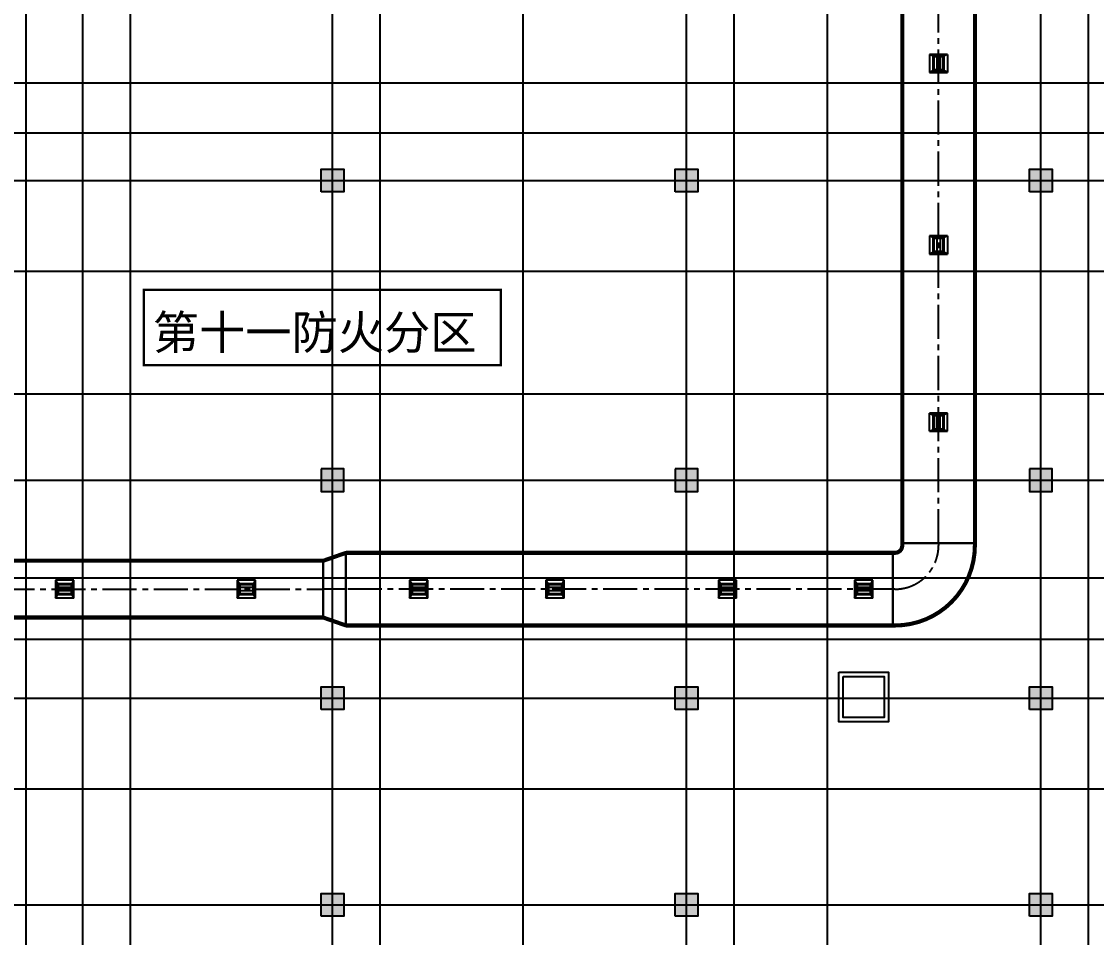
# Model space of a CAD drawing. Extents: x 369444 to 684549, y -549309 to 575337.
# Drawn here: x 538074 to 561753, y 293086 to 313257 of the extents above; entities that cross this region are included whole.
import ezdxf

# ---------------------------------------------------------------- set-up
doc = ezdxf.new("R2010")
doc.units = 0
doc.header["$LTSCALE"] = 1000
doc.header["$MEASUREMENT"] = 0
doc.linetypes.add('CENTER2', pattern=[1.125, 0.75, -0.125, 0.125, -0.125])
for name, color, linetype in [('COLUMN', 9, 'Continuous'), ('DOTE', 1, 'Continuous'), ('DUCT-排烟中心线', 5, 'CENTER2'), ('DUCT-排烟法兰', 4, 'Continuous'), ('DUCT-排烟管', 2, 'Continuous'), ('DUCT-排烟管端线', 4, 'Continuous'), ('车库集水坑', 60, 'Continuous'), ('防火分区线', 7, 'Continuous'), ('风管标注', 3, 'Continuous')]:
    doc.layers.add(name, color=color, linetype=linetype)
doc.styles.add('-黑体', font='simhei.ttf')

# ---------------------------------------------------------------- blocks, each defined once
blk = doc.blocks.new('column500')
h = blk.add_hatch(color=0)
h.dxf.hatch_style = 1
h.paths.add_polyline_path([(-216381, -381440), (-215881, -381440), (-215881, -380940), (-216381, -380940)])
at = {"color": 0}
blk.add_lwpolyline([(-216381, -381440), (-215881, -381440), (-215881, -380940), (-216381, -380940)], close=True, dxfattribs=at)
blk = doc.blocks.new('56154dghgh')
at = {"layer": '车库集水坑', "lineweight": -2}
for points in [[(525097111, 3952329891), (525098211, 3952329891), (525098211, 3952328791), (525097111, 3952328791)], [(525097211, 3952329791), (525098111, 3952329791), (525098111, 3952328891), (525097211, 3952328891)]]:
    blk.add_lwpolyline(points, close=True, dxfattribs=at)
blk = doc.blocks.new('N-风管')
at = {"color": 0}
for p, q in [((38489394119.557022, 3905406967.737236, 2600), (38489394030.668137, 3905407007.737236, 2600)), ((38489394030.668137, 3905407007.737236, 2600), (38489394030.668137, 3905406607.737236, 2600)), ((38489394430.668137, 3905407007.737236, 2600), (38489394030.668137, 3905407007.737236, 2600)), ((38489394193.631104, 3905406967.737236, 2600), (38489394193.631104, 3905406655.737236, 2600)), ((38489394267.705177, 3905406967.737236, 2600), (38489394267.705177, 3905406655.737236, 2600)), ((38489394430.668137, 3905407007.737236, 2600), (38489394341.779251, 3905406967.737236, 2600)), ((38489394030.668137, 3905406607.737236, 2600), (38489394119.557022, 3905406655.737236, 2600)), ((38489394430.668137, 3905406607.737236, 2600), (38489394341.779251, 3905406655.737236, 2600)), ((38489394030.668137, 3905406607.737236, 2600), (38489394430.668137, 3905406607.737236, 2600)), ((38489394119.557022, 3905402967.737236, 2600), (38489394030.668137, 3905403007.737236, 2600)), ((38489394030.668137, 3905403007.737236, 2600), (38489394030.668137, 3905402607.737236, 2600)), ((38489394430.668137, 3905403007.737236, 2600), (38489394030.668137, 3905403007.737236, 2600)), ((38489394193.631104, 3905402967.737236, 2600), (38489394193.631104, 3905402655.737236, 2600)), ((38489394267.705177, 3905402967.737236, 2600), (38489394267.705177, 3905402655.737236, 2600)), ((38489394430.668137, 3905403007.737236, 2600), (38489394341.779251, 3905402967.737236, 2600)), ((38489394030.668137, 3905402607.737236, 2600), (38489394119.557022, 3905402655.737236, 2600)), ((38489394430.668137, 3905402607.737236, 2600), (38489394341.779251, 3905402655.737236, 2600)), ((38489394030.668137, 3905402607.737236, 2600), (38489394430.668137, 3905402607.737236, 2600)), ((38489394430.668137, 3905399106.856255, 2600), (38489394030.668137, 3905399106.856255, 2600)), ((38489394030.668137, 3905399106.856255, 2600), (38489394119.557022, 3905399058.856255, 2600)), ((38489394430.668137, 3905399106.856255, 2600), (38489394341.779251, 3905399058.856255, 2600)), ((38489394430.668137, 3905398706.856255, 2600), (38489394430.668137, 3905399106.856255, 2600)), ((38489394193.631104, 3905398746.856255, 2600), (38489394193.631104, 3905399058.856255, 2600)), ((38489394267.705177, 3905398746.856255, 2600), (38489394267.705177, 3905399058.856255, 2600)), ((38489394030.668137, 3905398706.856255, 2600), (38489394119.557022, 3905398746.856255, 2600)), ((38489394030.668137, 3905398706.856255, 2600), (38489394430.668137, 3905398706.856255, 2600)), ((38489394341.779251, 3905398746.856255, 2600), (38489394430.668137, 3905398706.856255, 2600)), ((38489374781.545509, 3905395430.368574, 2600), (38489374829.545509, 3905395341.479685, 2600)), ((38489375181.545509, 3905395430.368574, 2600), (38489374781.545509, 3905395430.368574, 2600)), ((38489374781.545509, 3905395430.368574, 2600), (38489374781.545509, 3905395030.368574, 2600)), ((38489375141.545509, 3905395341.479685, 2600), (38489375181.545509, 3905395430.368574, 2600)), ((38489375181.545509, 3905395030.368574, 2600), (38489375181.545509, 3905395430.368574, 2600)), ((38489378781.545509, 3905395430.368574, 2600), (38489378829.545509, 3905395341.479685, 2600)), ((38489379181.545509, 3905395430.368574, 2600), (38489378781.545509, 3905395430.368574, 2600)), ((38489378781.545509, 3905395430.368574, 2600), (38489378781.545509, 3905395030.368574, 2600)), ((38489379141.545509, 3905395341.479685, 2600), (38489379181.545509, 3905395430.368574, 2600)), ((38489379181.545509, 3905395030.368574, 2600), (38489379181.545509, 3905395430.368574, 2600)), ((38489382580.545509, 3905395430.368574, 2600), (38489382628.545509, 3905395341.479685, 2600)), ((38489382980.545509, 3905395430.368574, 2600), (38489382580.545509, 3905395430.368574, 2600)), ((38489382580.545509, 3905395430.368574, 2600), (38489382580.545509, 3905395030.368574, 2600)), ((38489382940.545509, 3905395341.479685, 2600), (38489382980.545509, 3905395430.368574, 2600)), ((38489382980.545509, 3905395030.368574, 2600), (38489382980.545509, 3905395430.368574, 2600)), ((38489385580.545509, 3905395430.368574, 2600), (38489385628.545509, 3905395341.479685, 2600)), ((38489385980.545509, 3905395430.368574, 2600), (38489385580.545509, 3905395430.368574, 2600)), ((38489385580.545509, 3905395430.368574, 2600), (38489385580.545509, 3905395030.368574, 2600)), ((38489385940.545509, 3905395341.479685, 2600), (38489385980.545509, 3905395430.368574, 2600)), ((38489385980.545509, 3905395030.368574, 2600), (38489385980.545509, 3905395430.368574, 2600)), ((38489389380.545509, 3905395430.368574, 2600), (38489389428.545509, 3905395341.479685, 2600)), ((38489389780.545509, 3905395430.368574, 2600), (38489389380.545509, 3905395430.368574, 2600)), ((38489389380.545509, 3905395430.368574, 2600), (38489389380.545509, 3905395030.368574, 2600)), ((38489389740.545509, 3905395341.479685, 2600), (38489389780.545509, 3905395430.368574, 2600)), ((38489389780.545509, 3905395030.368574, 2600), (38489389780.545509, 3905395430.368574, 2600)), ((38489392380.545509, 3905395430.368574, 2600), (38489392428.545509, 3905395341.479685, 2600)), ((38489392780.545509, 3905395430.368574, 2600), (38489392380.545509, 3905395430.368574, 2600)), ((38489392380.545509, 3905395430.368574, 2600), (38489392380.545509, 3905395030.368574, 2600)), ((38489392740.545509, 3905395341.479685, 2600), (38489392780.545509, 3905395430.368574, 2600)), ((38489392780.545509, 3905395030.368574, 2600), (38489392780.545509, 3905395430.368574, 2600)), ((38489374781.545509, 3905395030.368574, 2600), (38489374829.545509, 3905395119.257463, 2600)), ((38489375141.545509, 3905395267.405611, 2600), (38489374829.545509, 3905395267.405611, 2600)), ((38489375141.545509, 3905395193.331537, 2600), (38489374829.545509, 3905395193.331537, 2600)), ((38489375181.545509, 3905395030.368574, 2600), (38489375141.545509, 3905395119.257463, 2600)), ((38489378781.545509, 3905395030.368574, 2600), (38489378829.545509, 3905395119.257463, 2600)), ((38489379141.545509, 3905395267.405611, 2600), (38489378829.545509, 3905395267.405611, 2600)), ((38489379141.545509, 3905395193.331537, 2600), (38489378829.545509, 3905395193.331537, 2600)), ((38489379181.545509, 3905395030.368574, 2600), (38489379141.545509, 3905395119.257463, 2600)), ((38489382580.545509, 3905395030.368574, 2600), (38489382628.545509, 3905395119.257463, 2600)), ((38489382940.545509, 3905395267.405611, 2600), (38489382628.545509, 3905395267.405611, 2600)), ((38489382940.545509, 3905395193.331537, 2600), (38489382628.545509, 3905395193.331537, 2600)), ((38489382980.545509, 3905395030.368574, 2600), (38489382940.545509, 3905395119.257463, 2600)), ((38489385580.545509, 3905395030.368574, 2600), (38489385628.545509, 3905395119.257463, 2600)), ((38489385940.545509, 3905395267.405611, 2600), (38489385628.545509, 3905395267.405611, 2600)), ((38489385940.545509, 3905395193.331537, 2600), (38489385628.545509, 3905395193.331537, 2600)), ((38489385980.545509, 3905395030.368574, 2600), (38489385940.545509, 3905395119.257463, 2600)), ((38489389380.545509, 3905395030.368574, 2600), (38489389428.545509, 3905395119.257463, 2600)), ((38489389740.545509, 3905395267.405611, 2600), (38489389428.545509, 3905395267.405611, 2600)), ((38489389740.545509, 3905395193.331537, 2600), (38489389428.545509, 3905395193.331537, 2600)), ((38489389780.545509, 3905395030.368574, 2600), (38489389740.545509, 3905395119.257463, 2600)), ((38489392380.545509, 3905395030.368574, 2600), (38489392428.545509, 3905395119.257463, 2600)), ((38489392740.545509, 3905395267.405611, 2600), (38489392428.545509, 3905395267.405611, 2600)), ((38489392740.545509, 3905395193.331537, 2600), (38489392428.545509, 3905395193.331537, 2600)), ((38489392780.545509, 3905395030.368574, 2600), (38489392740.545509, 3905395119.257463, 2600))]:
    blk.add_line(p, q, dxfattribs=at)
at = {"color": 0, "lineweight": 40}
for p, q in [((38489394341.779251, 3905406967.737236, 2600), (38489394119.557022, 3905406967.737236, 2600)), ((38489394119.557022, 3905406655.737236, 2600), (38489394119.557022, 3905406967.737236, 2600)), ((38489394341.779251, 3905406655.737236, 2600), (38489394341.779251, 3905406967.737236, 2600)), ((38489394119.557022, 3905406655.737236, 2600), (38489394341.779251, 3905406655.737236, 2600)), ((38489394341.779251, 3905402967.737236, 2600), (38489394119.557022, 3905402967.737236, 2600)), ((38489394119.557022, 3905402655.737236, 2600), (38489394119.557022, 3905402967.737236, 2600)), ((38489394341.779251, 3905402655.737236, 2600), (38489394341.779251, 3905402967.737236, 2600)), ((38489394119.557022, 3905402655.737236, 2600), (38489394341.779251, 3905402655.737236, 2600)), ((38489394341.779251, 3905399058.856255, 2600), (38489394119.557022, 3905399058.856255, 2600)), ((38489394119.557022, 3905399058.856255, 2600), (38489394119.557022, 3905398746.856255, 2600)), ((38489394341.779251, 3905399058.856255, 2600), (38489394341.779251, 3905398746.856255, 2600)), ((38489394119.557022, 3905398746.856255, 2600), (38489394341.779251, 3905398746.856255, 2600)), ((38489374829.545509, 3905395341.479685, 2600), (38489374829.545509, 3905395119.257463, 2600)), ((38489374829.545509, 3905395341.479685, 2600), (38489375141.545509, 3905395341.479685, 2600)), ((38489375141.545509, 3905395119.257463, 2600), (38489375141.545509, 3905395341.479685, 2600)), ((38489378829.545509, 3905395341.479685, 2600), (38489378829.545509, 3905395119.257463, 2600)), ((38489378829.545509, 3905395341.479685, 2600), (38489379141.545509, 3905395341.479685, 2600)), ((38489379141.545509, 3905395119.257463, 2600), (38489379141.545509, 3905395341.479685, 2600)), ((38489382628.545509, 3905395341.479685, 2600), (38489382628.545509, 3905395119.257463, 2600)), ((38489382628.545509, 3905395341.479685, 2600), (38489382940.545509, 3905395341.479685, 2600)), ((38489382940.545509, 3905395119.257463, 2600), (38489382940.545509, 3905395341.479685, 2600)), ((38489385628.545509, 3905395341.479685, 2600), (38489385628.545509, 3905395119.257463, 2600)), ((38489385628.545509, 3905395341.479685, 2600), (38489385940.545509, 3905395341.479685, 2600)), ((38489385940.545509, 3905395119.257463, 2600), (38489385940.545509, 3905395341.479685, 2600)), ((38489389428.545509, 3905395341.479685, 2600), (38489389428.545509, 3905395119.257463, 2600)), ((38489389428.545509, 3905395341.479685, 2600), (38489389740.545509, 3905395341.479685, 2600)), ((38489389740.545509, 3905395119.257463, 2600), (38489389740.545509, 3905395341.479685, 2600)), ((38489392428.545509, 3905395341.479685, 2600), (38489392428.545509, 3905395119.257463, 2600)), ((38489392428.545509, 3905395341.479685, 2600), (38489392740.545509, 3905395341.479685, 2600)), ((38489392740.545509, 3905395119.257463, 2600), (38489392740.545509, 3905395341.479685, 2600)), ((38489374829.545509, 3905395119.257463, 2600), (38489375141.545509, 3905395119.257463, 2600)), ((38489378829.545509, 3905395119.257463, 2600), (38489379141.545509, 3905395119.257463, 2600)), ((38489382628.545509, 3905395119.257463, 2600), (38489382940.545509, 3905395119.257463, 2600)), ((38489385628.545509, 3905395119.257463, 2600), (38489385940.545509, 3905395119.257463, 2600)), ((38489389428.545509, 3905395119.257463, 2600), (38489389740.545509, 3905395119.257463, 2600)), ((38489392428.545509, 3905395119.257463, 2600), (38489392740.545509, 3905395119.257463, 2600))]:
    blk.add_line(p, q, dxfattribs=at)
at = {"color": 0, "linetype": 'Continuous'}
for p, q in [((38489394430.668137, 3905407007.737236, 2600), (38489394430.668137, 3905406607.737236, 2600)), ((38489394430.668137, 3905403007.737236, 2600), (38489394430.668137, 3905402607.737236, 2600)), ((38489394030.668137, 3905398706.856255, 2600), (38489394030.668137, 3905399106.856255, 2600)), ((38489375181.545509, 3905395030.368574, 2600), (38489374781.545509, 3905395030.368574, 2600)), ((38489379181.545509, 3905395030.368574, 2600), (38489378781.545509, 3905395030.368574, 2600)), ((38489382980.545509, 3905395030.368574, 2600), (38489382580.545509, 3905395030.368574, 2600)), ((38489385980.545509, 3905395030.368574, 2600), (38489385580.545509, 3905395030.368574, 2600)), ((38489389780.545509, 3905395030.368574, 2600), (38489389380.545509, 3905395030.368574, 2600)), ((38489392780.545509, 3905395030.368574, 2600), (38489392380.545509, 3905395030.368574, 2600))]:
    blk.add_line(p, q, dxfattribs=at)
at = {"layer": 'DUCT-排烟中心线', "color": 0}
for p, q in [((38489394230.668137, 3905396240.468874), (38489394230.668137, 3905410018.434867)), ((38489394230.668137, 3905396240.368874), (38489394230.668137, 3905396190.368874)), ((38489369067.369003, 3905395230.368574), (38489380677.367104, 3905395230.368561)), ((38489381177.567101, 3905395230.368574), (38489380677.567101, 3905395230.368561)), ((38489393220.468163, 3905395230.368873), (38489381177.767113, 3905395230.368574)), ((38489393270.668159, 3905395230.368874), (38489393220.668159, 3905395230.368873))]:
    blk.add_line(p, q, dxfattribs=at)
blk.add_arc((38489393270.668137, 3905396190.368876), 960, 270.0000013607, 359.9999998292, dxfattribs=at)
at = {"layer": 'DUCT-排烟法兰', "color": 0}
for p, q in [((38489395070.668137, 3905396240.468874), (38489393390.668137, 3905396240.468874)), ((38489381177.667107, 3905396070.368574), (38489381177.667107, 3905394390.368574)), ((38489393220.568161, 3905396070.368873), (38489393220.568161, 3905394390.368873)), ((38489380677.467102, 3905394575.368561), (38489380677.467102, 3905395885.368561))]:
    blk.add_line(p, q, dxfattribs=at)
at = {"layer": 'DUCT-排烟管', "color": 0, "const_width": 90}
for points in [[(38489393430.668137, 3905410018.434867), (38489393430.668137, 3905396240.468874)], [(38489395030.668137, 3905396240.468874), (38489395030.668137, 3905410018.434867)], [(38489393430.668137, 3905396190.368874), (38489393430.668137, 3905396240.368874)], [(38489395030.668137, 3905396240.368874), (38489395030.668137, 3905396190.368874)], [(38489381177.567078, 3905396030.368574), (38489380677.567093, 3905395855.368561)], [(38489393220.46814, 3905396030.368873), (38489381177.767082, 3905396030.368574)], [(38489393220.668137, 3905396030.368873), (38489393270.668137, 3905396030.368874)], [(38489380677.367104, 3905395855.368561), (38489369067.369003, 3905395855.368574)], [(38489369067.369003, 3905394605.368574), (38489380677.367104, 3905394605.368561)], [(38489381177.567123, 3905394430.368574), (38489380677.567123, 3905394605.368561)], [(38489381177.767128, 3905394430.368574), (38489393220.468193, 3905394430.368873)], [(38489393270.668182, 3905394430.368874), (38489393220.668182, 3905394430.368873)]]:
    blk.add_lwpolyline(points, dxfattribs=at)
at = {"layer": 'DUCT-排烟管', "color": 0, "extrusion": (0, 0, -1), "const_width": 90}
for points in [[(-38489393430.668137, 3905396190.368874, 0.414213558), (-38489393270.668137, 3905396030.368876)], [(-38489395030.668137, 3905396190.368874, 0.4142135546), (-38489393270.668182, 3905394430.368875)]]:
    blk.add_lwpolyline(points, format="xyb", dxfattribs=at)
at = {"layer": 'DUCT-排烟管端线', "color": 0}
for p, q in [((38489393430.668137, 3905396240.468874), (38489395030.668137, 3905396240.468874)), ((38489395030.668137, 3905396240.368874), (38489393430.668137, 3905396240.368874)), ((38489381177.567123, 3905394430.368574), (38489381177.567078, 3905396030.368574)), ((38489381177.767082, 3905396030.368574), (38489381177.767128, 3905394430.368574)), ((38489393220.468193, 3905394430.368873), (38489393220.46814, 3905396030.368873)), ((38489393220.668182, 3905394430.368873), (38489393220.668137, 3905396030.368873)), ((38489380677.367104, 3905394605.368561), (38489380677.367104, 3905395855.368561)), ((38489380677.567093, 3905395855.368561), (38489380677.567123, 3905394605.368561))]:
    blk.add_line(p, q, dxfattribs=at)

msp = doc.modelspace()

# ---------------------------------------------------------------- linework, layer by layer
at = {"layer": 'DOTE', "color": 8}
for p, q in [((538174.5, 261807), (538174.5, 476704.8)), ((539424.5, 59364.2), (539424.5, 476704.8)), ((540474.5, 59364.2), (540474.5, 476704.8)), ((544924.5, 59364.2), (544924.5, 476704.8)), ((545974.5, 261807), (545974.5, 476704.8)), ((549124.5, 261807), (549124.5, 476704.8)), ((552724.5, 59364.2), (552724.5, 476704.8)), ((553774.5, 261807), (553774.5, 476704.8)), ((555824.5, 261807), (555824.5, 476704.8)), ((560524.5, 59364.2), (560524.5, 476704.8)), ((561574.5, 59364.2), (561574.5, 476704.8))]:
    msp.add_line(p, q, dxfattribs=at)
at = {"layer": 'DOTE', "color": 8, "lineweight": -2}
for p, q in [((377844.4, 311907), (624570.9, 311907)), ((377844.4, 310807), (624570.9, 310807)), ((377844.4, 309757), (624570.9, 309757)), ((377844.4, 307757), (624570.9, 307757)), ((377844.4, 305057), (624570.9, 305057)), ((377844.4, 303157), (624570.9, 303157)), ((377844.4, 301006.9), (624570.9, 301006.9)), ((377844.4, 299657), (624570.9, 299657)), ((377844.4, 298357), (624570.9, 298357)), ((377844.4, 296357), (624570.9, 296357)), ((377844.4, 293807), (624570.9, 293807))]:
    msp.add_line(p, q, dxfattribs=at)
at = {"layer": '防火分区线', "color": 3, "const_width": 50}
msp.add_lwpolyline([(548633, 307346.9), (540770.8, 307346.9), (540770.8, 305692), (548633, 305692)], close=True, dxfattribs=at)

# ---------------------------------------------------------------- block references
at = {"layer": 'COLUMN', "color": 8, "xscale": -1, "rotation": 270}
for p in [(926114.4, 525887.9), (933914.4, 525887.9), (941714.4, 525887.9), (926114.4, 514487.9), (933914.4, 514487.9), (941714.4, 514487.9), (926114.4, 509937.9), (933914.4, 509937.9), (941714.4, 509937.9)]:
    msp.add_blockref('column500', p, dxfattribs=at)
at = {"layer": 'COLUMN', "color": 8, "rotation": 270}
for p in [(926114.4, 87026.1), (933914.4, 87026.1), (941714.4, 87026.1)]:
    msp.add_blockref('column500', p, dxfattribs=at)
at = {"layer": '车库集水坑', "lineweight": -2}
msp.add_blockref('56154dghgh', (-524541036.3, -3952030959.1, 96.8), dxfattribs=at)
at = {"layer": '风管标注', "color": 8}
msp.add_blockref('N-风管', (-38488835956.2, -3905094473.4), dxfattribs=at)

# ---------------------------------------------------------------- texts
at = {"layer": '防火分区线', "style": '-黑体'}
msp.add_text('第十一防火分区', height=746.84, dxfattribs=at).set_placement((540965.8, 306037.5))

doc.saveas('drawing.dxf')
